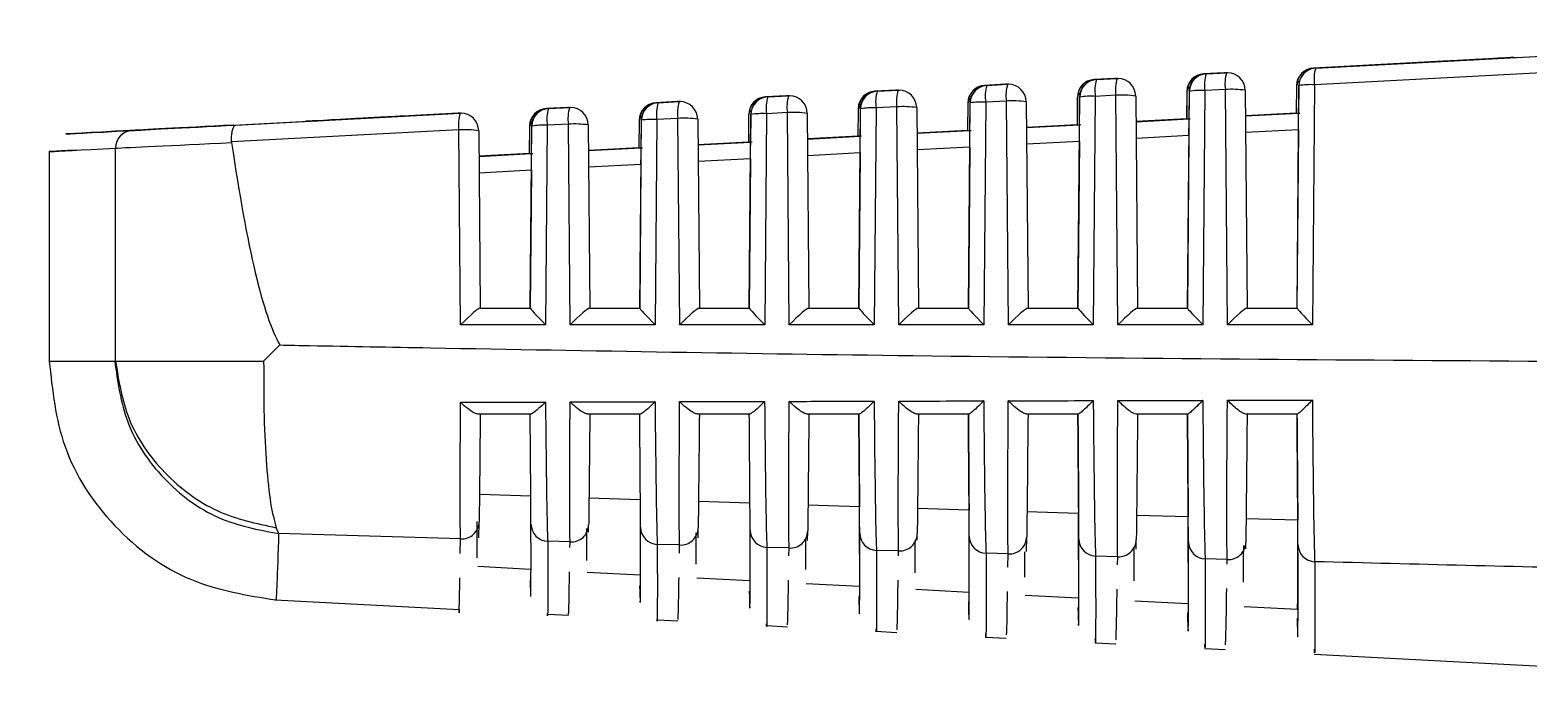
# Model space of a CAD drawing. Extents: x 6 to 134, y 3 to 97.
# Drawn here: x 52.114 to 52.962, y 12.797 to 13.165 of the extents above; entities that cross this region are included whole.
import ezdxf

# ---------------------------------------------------------------- set-up
doc = ezdxf.new("R2010")
doc.units = 0
doc.header["$MEASUREMENT"] = 0
doc.layers.add('OBJECT', color=7, linetype='CONTINUOUS')

msp = doc.modelspace()

# ---------------------------------------------------------------- linework, layer by layer
at = {"layer": 'OBJECT'}
for p, q in [((52.84005, 13.14325), (53.24879, 13.16483)), ((52.84145, 13.14325), (53.25031, 13.16483)), ((53.24937, 13.15536), (52.84077, 13.13378)), ((52.9134, 13.14711), (52.84019, 13.14325)), ((52.91453, 13.14711), (52.8413, 13.14325)), ((52.91357, 13.14706), (52.9134, 13.14711)), ((52.95352, 13.14923), (52.95458, 13.14923)), ((52.72767, 13.13731), (52.71601, 13.1367)), ((52.71601, 13.1367), (52.71616, 13.1367)), ((52.71616, 13.1367), (52.72782, 13.13731)), ((52.72888, 13.13731), (52.71722, 13.1367)), ((52.71722, 13.1367), (52.71737, 13.1367)), ((52.71737, 13.1367), (52.72903, 13.13731)), ((52.7282, 13.13733), (52.72767, 13.13731)), ((52.72782, 13.13731), (52.72767, 13.13731)), ((52.72782, 13.13731), (52.72834, 13.13733)), ((52.72798, 13.13727), (52.72782, 13.13731)), ((52.72834, 13.13733), (52.7282, 13.13733)), ((52.72834, 13.13733), (52.72888, 13.13731)), ((52.72941, 13.13733), (52.72888, 13.13731)), ((52.72903, 13.13731), (52.72888, 13.13731)), ((52.72903, 13.13731), (52.72956, 13.13733)), ((52.72956, 13.13733), (52.72941, 13.13733)), ((52.78963, 13.14058), (52.77803, 13.13997)), ((52.77803, 13.13997), (52.77818, 13.13997)), ((52.77818, 13.13997), (52.78978, 13.14058)), ((52.79087, 13.14058), (52.77926, 13.13997)), ((52.77926, 13.13997), (52.77941, 13.13997)), ((52.77941, 13.13997), (52.79101, 13.14058)), ((52.79016, 13.1406), (52.78963, 13.14058)), ((52.78978, 13.14058), (52.78963, 13.14058)), ((52.78978, 13.14058), (52.7903, 13.1406)), ((52.78994, 13.14054), (52.78978, 13.14058)), ((52.7903, 13.1406), (52.79016, 13.1406)), ((52.7903, 13.1406), (52.79085, 13.14058)), ((52.79139, 13.1406), (52.79087, 13.14058)), ((52.79101, 13.14058), (52.79087, 13.14058)), ((52.79101, 13.14058), (52.79154, 13.1406)), ((52.79154, 13.1406), (52.79139, 13.1406)), ((52.84005, 13.14325), (52.84019, 13.14325)), ((52.8413, 13.14325), (52.84145, 13.14325)), ((52.54178, 13.1275), (52.52995, 13.12687)), ((52.53011, 13.12687), (52.54194, 13.1275)), ((52.54293, 13.1275), (52.5311, 13.12687)), ((52.53126, 13.12687), (52.54309, 13.1275)), ((52.54231, 13.12751), (52.54178, 13.1275)), ((52.54194, 13.1275), (52.54178, 13.1275)), ((52.54194, 13.1275), (52.54247, 13.12751)), ((52.5421, 13.12745), (52.54194, 13.1275)), ((52.54247, 13.12751), (52.54231, 13.12751)), ((52.54247, 13.12751), (52.54296, 13.1275)), ((52.54346, 13.12751), (52.54293, 13.1275)), ((52.54309, 13.1275), (52.54293, 13.1275)), ((52.54309, 13.1275), (52.54362, 13.12751)), ((52.54362, 13.12751), (52.54346, 13.12751)), ((52.60375, 13.13077), (52.59197, 13.13015)), ((52.59197, 13.13015), (52.59213, 13.13015)), ((52.59213, 13.13015), (52.6039, 13.13077)), ((52.59233, 13.13007), (52.59213, 13.13015)), ((52.60492, 13.13077), (52.59314, 13.13015)), ((52.59314, 13.13015), (52.59329, 13.13015)), ((52.59329, 13.13015), (52.60507, 13.13077)), ((52.60427, 13.13078), (52.60375, 13.13077)), ((52.6039, 13.13077), (52.60375, 13.13077)), ((52.6039, 13.13077), (52.60443, 13.13078)), ((52.60406, 13.13072), (52.6039, 13.13077)), ((52.60443, 13.13078), (52.60427, 13.13078)), ((52.60443, 13.13078), (52.60493, 13.13077)), ((52.60544, 13.13078), (52.60492, 13.13077)), ((52.60507, 13.13077), (52.60492, 13.13077)), ((52.60507, 13.13077), (52.6056, 13.13078)), ((52.6056, 13.13078), (52.60544, 13.13078)), ((52.66571, 13.13404), (52.65399, 13.13342)), ((52.65399, 13.13342), (52.65414, 13.13342)), ((52.65414, 13.13342), (52.66586, 13.13404)), ((52.6669, 13.13404), (52.65518, 13.13342)), ((52.65518, 13.13342), (52.65533, 13.13342)), ((52.65533, 13.13342), (52.66705, 13.13404)), ((52.66623, 13.13405), (52.66571, 13.13404)), ((52.66586, 13.13404), (52.66571, 13.13404)), ((52.66586, 13.13404), (52.66638, 13.13405)), ((52.66602, 13.13399), (52.66586, 13.13404)), ((52.66638, 13.13405), (52.66623, 13.13405)), ((52.66638, 13.13405), (52.66691, 13.13404)), ((52.66743, 13.13405), (52.6669, 13.13404)), ((52.66705, 13.13404), (52.6669, 13.13404)), ((52.66705, 13.13404), (52.66758, 13.13405)), ((52.66758, 13.13405), (52.66743, 13.13405)), ((52.71669, 13.12723), (52.71557, 12.99786)), ((52.72835, 13.12785), (52.71669, 13.12723)), ((52.7295, 12.99786), (52.72835, 13.12785)), ((52.73956, 13.12741), (52.74061, 13.00733)), ((52.76856, 13.13007), (52.76842, 13.11443)), ((52.7687, 13.13007), (52.76856, 13.13007)), ((52.76858, 13.11443), (52.7687, 13.13007)), ((52.76887, 13.00731), (52.76994, 13.13007)), ((52.76979, 13.13007), (52.76964, 13.11443)), ((52.76994, 13.13007), (52.76979, 13.13007)), ((52.77873, 13.13051), (52.77758, 12.99786)), ((52.79033, 13.13112), (52.77873, 13.13051)), ((52.79151, 12.99786), (52.79033, 13.13112)), ((52.80154, 13.13069), (52.80262, 13.00733)), ((52.83058, 13.13335), (52.83044, 13.1177)), ((52.83072, 13.13335), (52.83058, 13.13335)), ((52.8306, 13.11771), (52.83072, 13.13335)), ((52.83088, 13.00731), (52.83197, 13.13335)), ((52.83183, 13.13335), (52.83168, 13.11771)), ((52.83197, 13.13335), (52.83183, 13.13335)), ((52.84077, 13.13378), (52.83959, 12.99786)), ((52.41786, 13.12095), (52.40592, 13.12032)), ((52.40592, 13.12032), (52.40608, 13.12032)), ((52.40608, 13.12032), (52.41802, 13.12095)), ((52.40627, 13.12025), (52.40608, 13.12032)), ((52.41897, 13.12095), (52.40702, 13.12032)), ((52.40702, 13.12032), (52.40718, 13.12032)), ((52.40718, 13.12032), (52.41913, 13.12095)), ((52.41839, 13.12097), (52.41786, 13.12095)), ((52.41802, 13.12095), (52.41786, 13.12095)), ((52.41802, 13.12095), (52.41855, 13.12097)), ((52.41817, 13.12091), (52.41802, 13.12095)), ((52.41855, 13.12097), (52.41839, 13.12097)), ((52.41855, 13.12097), (52.41902, 13.12095)), ((52.41949, 13.12097), (52.41897, 13.12095)), ((52.41913, 13.12095), (52.41897, 13.12095)), ((52.41913, 13.12095), (52.41965, 13.12097)), ((52.41965, 13.12097), (52.41949, 13.12097)), ((52.47982, 13.12422), (52.46794, 13.1236)), ((52.46794, 13.1236), (52.46809, 13.1236)), ((52.46809, 13.1236), (52.47998, 13.12422)), ((52.46829, 13.12353), (52.46809, 13.1236)), ((52.48095, 13.12422), (52.46906, 13.1236)), ((52.46906, 13.1236), (52.46922, 13.1236)), ((52.46922, 13.1236), (52.48111, 13.12422)), ((52.48035, 13.12424), (52.47982, 13.12422)), ((52.47998, 13.12422), (52.47982, 13.12422)), ((52.47998, 13.12422), (52.48051, 13.12424)), ((52.48014, 13.12418), (52.47998, 13.12422)), ((52.48051, 13.12424), (52.48035, 13.12424)), ((52.48051, 13.12424), (52.48099, 13.12423)), ((52.48148, 13.12424), (52.48095, 13.12422)), ((52.48111, 13.12422), (52.48095, 13.12422)), ((52.48111, 13.12422), (52.48164, 13.12424)), ((52.48164, 13.12424), (52.48148, 13.12424)), ((52.52995, 13.12687), (52.53011, 13.12687)), ((52.53031, 13.1268), (52.53011, 13.12687)), ((52.5311, 13.12687), (52.53126, 13.12687)), ((52.5825, 13.12025), (52.58236, 13.1046)), ((52.58265, 13.12025), (52.5825, 13.12025)), ((52.58253, 13.1046), (52.58265, 13.12025)), ((52.58284, 13.00731), (52.58382, 13.12025)), ((52.58367, 13.12025), (52.58352, 13.1046)), ((52.58382, 13.12025), (52.58367, 13.12025)), ((52.59262, 13.12068), (52.59155, 12.99786)), ((52.60439, 13.12131), (52.59262, 13.12068)), ((52.60548, 12.99786), (52.60439, 13.12131)), ((52.6156, 13.12087), (52.6166, 13.00733)), ((52.64452, 13.12352), (52.64438, 13.10788)), ((52.64467, 13.12352), (52.64452, 13.12352)), ((52.64455, 13.10788), (52.64467, 13.12352)), ((52.64485, 13.00731), (52.64586, 13.12352)), ((52.64571, 13.12352), (52.64556, 13.10788)), ((52.64586, 13.12352), (52.64571, 13.12352)), ((52.65466, 13.12396), (52.65356, 12.99786)), ((52.66637, 13.12458), (52.65466, 13.12396)), ((52.66749, 12.99786), (52.66637, 13.12458)), ((52.67758, 13.12414), (52.6786, 13.00733)), ((52.70654, 13.1268), (52.7064, 13.11115)), ((52.70669, 13.1268), (52.70654, 13.1268)), ((52.70656, 13.11115), (52.70669, 13.1268)), ((52.70686, 13.00731), (52.7079, 13.1268)), ((52.70775, 13.1268), (52.7076, 13.11115)), ((52.7079, 13.1268), (52.70775, 13.1268)), ((52.22893, 13.11097), (52.3559, 13.11768)), ((52.23014, 13.11097), (52.35715, 13.11768)), ((52.35606, 13.11768), (52.32446, 13.11601)), ((52.35698, 13.11768), (52.32538, 13.11601)), ((52.35642, 13.11769), (52.3559, 13.11768)), ((52.35606, 13.11768), (52.3559, 13.11768)), ((52.35659, 13.11769), (52.35606, 13.11768)), ((52.35621, 13.11764), (52.35606, 13.11768)), ((52.35659, 13.11769), (52.35642, 13.11769)), ((52.35705, 13.11768), (52.35659, 13.11769)), ((52.35698, 13.11768), (52.35751, 13.11769)), ((52.35715, 13.11768), (52.35698, 13.11768)), ((52.35715, 13.11768), (52.35767, 13.11769)), ((52.35767, 13.11769), (52.35751, 13.11769)), ((52.39644, 13.11042), (52.39631, 13.09478)), ((52.3966, 13.11042), (52.39644, 13.11042)), ((52.39648, 13.09478), (52.3966, 13.11042)), ((52.39682, 13.00731), (52.39771, 13.11042)), ((52.39755, 13.11042), (52.3974, 13.09478)), ((52.39771, 13.11042), (52.39755, 13.11042)), ((52.4065, 13.11086), (52.40552, 12.99786)), ((52.41845, 13.11149), (52.4065, 13.11086)), ((52.41945, 12.99786), (52.41845, 13.11149)), ((52.42965, 13.11105), (52.43057, 13.00733)), ((52.45846, 13.1137), (52.45833, 13.09805)), ((52.45862, 13.1137), (52.45846, 13.1137)), ((52.4585, 13.09805), (52.45862, 13.1137)), ((52.45882, 13.00731), (52.45975, 13.1137)), ((52.45959, 13.1137), (52.45944, 13.09805)), ((52.45975, 13.1137), (52.45959, 13.1137)), ((52.46854, 13.11413), (52.46753, 12.99786)), ((52.48043, 13.11476), (52.46854, 13.11413)), ((52.48146, 12.99786), (52.48043, 13.11476)), ((52.49164, 13.11432), (52.49258, 13.00733)), ((52.52048, 13.11697), (52.52034, 13.10133)), ((52.52064, 13.11697), (52.52048, 13.11697)), ((52.52051, 13.10133), (52.52064, 13.11697)), ((52.52083, 13.00731), (52.52178, 13.11697)), ((52.52163, 13.11697), (52.52148, 13.10133)), ((52.52178, 13.11697), (52.52163, 13.11697)), ((52.53058, 13.11741), (52.52954, 12.99786)), ((52.54241, 13.11803), (52.53058, 13.11741)), ((52.54347, 12.99786), (52.54241, 13.11803)), ((52.55362, 13.1176), (52.55459, 13.00733)), ((52.6777, 13.10963), (52.7076, 13.11121)), ((52.70643, 13.11115), (52.6777, 13.10964)), ((52.7076, 13.11116), (52.67771, 13.10958)), ((52.67771, 13.10957), (52.70773, 13.11115)), ((52.70656, 13.11115), (52.70643, 13.11115)), ((52.7076, 13.11115), (52.70773, 13.11115)), ((52.73969, 13.1129), (52.76964, 13.11449)), ((52.73969, 13.11284), (52.76977, 13.11443)), ((52.76964, 13.11443), (52.73969, 13.11285)), ((52.76845, 13.11443), (52.73969, 13.11291)), ((52.76858, 13.11443), (52.76845, 13.11443)), ((52.76964, 13.11443), (52.76977, 13.11443)), ((52.80167, 13.11618), (52.83168, 13.11776)), ((52.80167, 13.11611), (52.83181, 13.11771)), ((52.83168, 13.11771), (52.80167, 13.11612)), ((52.83047, 13.11771), (52.80167, 13.11618)), ((52.8306, 13.11771), (52.83047, 13.11771)), ((52.83168, 13.11771), (52.83181, 13.11771)), ((52.35647, 13.10822), (52.22776, 13.10142)), ((52.35744, 12.99786), (52.35647, 13.10822)), ((52.36767, 13.10778), (52.36856, 13.00733)), ((52.55374, 13.10308), (52.58352, 13.10466)), ((52.55374, 13.10303), (52.58365, 13.1046)), ((52.58352, 13.1046), (52.55374, 13.10303)), ((52.5824, 13.1046), (52.55374, 13.10309)), ((52.58253, 13.1046), (52.5824, 13.1046)), ((52.58352, 13.1046), (52.58365, 13.1046)), ((52.61572, 13.10636), (52.64556, 13.10793)), ((52.61572, 13.1063), (52.64569, 13.10788)), ((52.64556, 13.10788), (52.61572, 13.1063)), ((52.64442, 13.10788), (52.61572, 13.10636)), ((52.64455, 13.10788), (52.64442, 13.10788)), ((52.64556, 13.10788), (52.64569, 13.10788)), ((52.70766, 13.10172), (52.67779, 13.10015)), ((52.70766, 13.10172), (52.70684, 13.00733)), ((52.7697, 13.105), (52.73977, 13.10342)), ((52.7697, 13.105), (52.76885, 13.00733)), ((52.83174, 13.10827), (52.80175, 13.10669)), ((52.83174, 13.10827), (52.83086, 13.00733)), ((52.12455, 13.09594), (52.12455, 12.97694)), ((52.16212, 12.97733), (52.16212, 13.09789)), ((52.22776, 13.10142), (52.2278, 13.10107)), ((52.3678, 13.09326), (52.3974, 13.09483)), ((52.3678, 13.09321), (52.39754, 13.09478)), ((52.3974, 13.09478), (52.3678, 13.09322)), ((52.39634, 13.09478), (52.3678, 13.09327)), ((52.39648, 13.09478), (52.39634, 13.09478)), ((52.3974, 13.09478), (52.39754, 13.09478)), ((52.42978, 13.09654), (52.45944, 13.0981)), ((52.42978, 13.09648), (52.45958, 13.09805)), ((52.45944, 13.09805), (52.42978, 13.09649)), ((52.45836, 13.09805), (52.42978, 13.09654)), ((52.4585, 13.09805), (52.45836, 13.09805)), ((52.45944, 13.09805), (52.45958, 13.09805)), ((52.49176, 13.09981), (52.52148, 13.10138)), ((52.49176, 13.09975), (52.52162, 13.10133)), ((52.52148, 13.10133), (52.49176, 13.09976)), ((52.52038, 13.10133), (52.49176, 13.09982)), ((52.52051, 13.10133), (52.52038, 13.10133)), ((52.52148, 13.10133), (52.52162, 13.10133)), ((52.58358, 13.09517), (52.55383, 13.0936)), ((52.58358, 13.09517), (52.58282, 13.00733)), ((52.64562, 13.09845), (52.61581, 13.09687)), ((52.64562, 13.09845), (52.64483, 13.00733)), ((52.39747, 13.08535), (52.36788, 13.08379)), ((52.39747, 13.08535), (52.3968, 13.00733)), ((52.45951, 13.08862), (52.42987, 13.08706)), ((52.45951, 13.08862), (52.4588, 13.00733)), ((52.52155, 13.0919), (52.49185, 13.09033)), ((52.52155, 13.0919), (52.52081, 13.00733)), ((52.36841, 13.00733), (52.39681, 13.00733)), ((52.43042, 13.00733), (52.45882, 13.00733)), ((52.49243, 13.00733), (52.52083, 13.00733)), ((52.55444, 13.00733), (52.58284, 13.00733)), ((52.61645, 13.00733), (52.64485, 13.00733)), ((52.67846, 13.00733), (52.70686, 13.00733)), ((52.74047, 13.00733), (52.76887, 13.00733)), ((52.80247, 13.00733), (52.83088, 13.00733)), ((52.40552, 12.99786), (52.35744, 12.99786)), ((52.46753, 12.99786), (52.41945, 12.99786)), ((52.52954, 12.99786), (52.48146, 12.99786)), ((52.59155, 12.99786), (52.54347, 12.99786)), ((52.65356, 12.99786), (52.60548, 12.99786)), ((52.71557, 12.99786), (52.66749, 12.99786)), ((52.77758, 12.99786), (52.7295, 12.99786)), ((52.83959, 12.99786), (52.79151, 12.99786)), ((52.24594, 12.97733), (52.2551, 12.98642)), ((52.16167, 12.97733), (52.16212, 12.97733)), ((52.96165, 12.97733), (53.25025, 12.97733)), ((52.39711, 12.94733), (52.36733, 12.94733)), ((52.45908, 12.94733), (52.42942, 12.94733)), ((52.52105, 12.94733), (52.49151, 12.94733)), ((52.58303, 12.94733), (52.55359, 12.94733)), ((52.64501, 12.94733), (52.61567, 12.94733)), ((52.70699, 12.94733), (52.67774, 12.94733)), ((52.76898, 12.94733), (52.73981, 12.94733)), ((52.83097, 12.94733), (52.80188, 12.94733)), ((52.39711, 12.90075), (52.36805, 12.90168)), ((52.45914, 12.89877), (52.43004, 12.8997)), ((52.52116, 12.8968), (52.49203, 12.89772)), ((52.58319, 12.89484), (52.55402, 12.89576)), ((52.58319, 12.86814), (52.58319, 12.89484)), ((52.64521, 12.89289), (52.61602, 12.89381)), ((52.64521, 12.86646), (52.64521, 12.89289)), ((52.70724, 12.89096), (52.67801, 12.89187)), ((52.70724, 12.8648), (52.70724, 12.89096)), ((52.76926, 12.88904), (52.74, 12.88995)), ((52.25306, 12.88293), (52.25442, 12.87959)), ((52.36776, 12.87722), (52.36791, 12.88628)), ((52.42985, 12.88047), (52.42991, 12.88453)), ((52.49182, 12.87729), (52.4919, 12.88281)), ((52.55382, 12.87577), (52.5539, 12.8811)), ((52.76927, 12.86317), (52.76926, 12.88904)), ((52.83129, 12.88714), (52.80199, 12.88804)), ((52.35739, 12.87663), (52.25442, 12.87959)), ((52.35725, 12.86841), (52.35739, 12.87663)), ((52.41939, 12.87488), (52.40673, 12.87524)), ((52.41933, 12.87166), (52.41939, 12.87488)), ((52.48138, 12.87316), (52.46875, 12.87351)), ((52.4813, 12.86848), (52.48138, 12.87316)), ((52.4908, 12.86222), (52.49082, 12.88006)), ((52.61584, 12.87581), (52.61589, 12.87943)), ((52.67776, 12.86945), (52.67789, 12.87778)), ((52.7398, 12.87078), (52.73989, 12.87615)), ((52.80183, 12.87106), (52.80188, 12.87456)), ((52.54338, 12.87147), (52.53078, 12.87181)), ((52.5433, 12.86697), (52.54338, 12.87147)), ((52.60537, 12.8698), (52.5928, 12.87013)), ((52.60533, 12.867), (52.60537, 12.8698)), ((52.66737, 12.86815), (52.65483, 12.86848)), ((52.66724, 12.86065), (52.66737, 12.86815)), ((52.67672, 12.85496), (52.67673, 12.86935)), ((52.72937, 12.86654), (52.71685, 12.86686)), ((52.72929, 12.86198), (52.72937, 12.86654)), ((52.79136, 12.86494), (52.77888, 12.86526)), ((52.79132, 12.86226), (52.79136, 12.86494)), ((52.36717, 12.86109), (52.39694, 12.85953)), ((52.42914, 12.85784), (52.45897, 12.85627)), ((52.49112, 12.85459), (52.521, 12.85302)), ((52.55309, 12.85134), (52.58303, 12.84976)), ((52.61506, 12.84808), (52.64506, 12.84651)), ((52.25252, 12.84209), (52.35652, 12.83664)), ((52.67703, 12.84483), (52.70708, 12.84326)), ((52.739, 12.84158), (52.76911, 12.84)), ((52.40654, 12.83401), (52.41848, 12.83339)), ((52.46854, 12.83076), (52.48043, 12.83014)), ((52.80097, 12.83833), (52.83114, 12.83675)), ((52.53055, 12.82751), (52.54239, 12.82689)), ((52.59255, 12.82427), (52.60434, 12.82365)), ((52.65456, 12.82102), (52.6663, 12.8204)), ((52.71656, 12.81777), (52.72825, 12.81715)), ((52.77857, 12.81452), (52.79021, 12.81391)), ((52.84057, 12.81127), (53.10811, 12.79725))]:
    msp.add_line(p, q, dxfattribs=at)
at = {"layer": 'OBJECT', "flags": 128}
for points in [[(52.71637, 13.13662), (52.71636, 13.13662), (52.71616, 13.1367)], [(52.77839, 13.13989), (52.77838, 13.1399), (52.77818, 13.13997)], [(52.84019, 13.14325), (52.8404, 13.14317), (52.84041, 13.14316)], [(52.65435, 13.13334), (52.65435, 13.13335), (52.65414, 13.13342)], [(52.58439, 13.1047), (52.58337, 13.10465), (52.58274, 13.10462), (52.58253, 13.1046)]]:
    msp.add_lwpolyline(points, dxfattribs=at)
at = {"layer": 'OBJECT'}
for centre, radius, start, end in [((52.71654, 13.12671), 0.01, 93.02257, 179.50002), ((52.71669, 13.12671), 0.01, 93.02257, 179.50002), ((52.71775, 13.12671), 0.01, 93.02257, 179.50002), ((52.7179, 13.12671), 0.01, 93.02257, 179.50002), ((52.73702, 13.13053), 0.0206, 162.59182, 189.22012), ((52.74869, 13.13115), 0.0206, 162.59182, 189.22012), ((52.72956, 13.12733), 0.01, 0.49998, 89.99998), ((52.77856, 13.12999), 0.01, 93.02257, 179.50002), ((52.7787, 13.12999), 0.01, 93.02257, 179.50002), ((52.77979, 13.12999), 0.01, 93.02257, 179.50002), ((52.77994, 13.12999), 0.01, 93.02257, 179.50002), ((52.79906, 13.13381), 0.0206, 162.59182, 189.22012), ((52.81067, 13.13442), 0.0206, 162.59182, 189.22012), ((52.79154, 13.1306), 0.01, 0.49998, 89.99998), ((52.84058, 13.13326), 0.01, 93.02257, 179.50002), ((52.84072, 13.13326), 0.01, 93.02257, 179.50002), ((52.83432, 13.13303), 0.00361, 124.47784, 174.915), ((52.84183, 13.13326), 0.01, 93.02257, 179.50002), ((52.84197, 13.13326), 0.01, 93.02257, 179.50002), ((52.8611, 13.13709), 0.0206, 162.59182, 189.22012), ((52.56274, 13.12133), 0.0206, 162.59182, 189.22012), ((52.54362, 13.11751), 0.01, 0.49998, 89.99998), ((52.5925, 13.12016), 0.01, 93.02257, 179.50002), ((52.59265, 13.12016), 0.01, 93.02257, 179.50002), ((52.59367, 13.12016), 0.01, 93.02257, 179.50002), ((52.59382, 13.12016), 0.01, 93.02257, 179.50002), ((52.61295, 13.12398), 0.0206, 162.59182, 189.22012), ((52.62472, 13.12461), 0.0206, 162.59182, 189.22012), ((52.6056, 13.12078), 0.01, 0.49998, 89.99998), ((52.65452, 13.12344), 0.01, 93.02257, 179.50002), ((52.65467, 13.12344), 0.01, 93.02257, 179.50002), ((52.65571, 13.12344), 0.01, 93.02257, 179.50002), ((52.65586, 13.12344), 0.01, 93.02257, 179.50002), ((52.67499, 13.12726), 0.0206, 162.59182, 189.22012), ((52.6867, 13.12788), 0.0206, 162.59182, 189.22012), ((52.66758, 13.12405), 0.01, 0.49998, 89.99998), ((52.71022, 13.1265), 0.00355, 126.71351, 175.16176), ((52.71432, 13.08611), 0.04119, 86.70287, 98.97441), ((52.73185, 13.07364), 0.05432, 81.84741, 93.69466), ((52.77226, 13.12977), 0.00356, 126.19561, 175.10485), ((52.77636, 13.08938), 0.04119, 86.70287, 98.97441), ((52.79384, 13.07691), 0.05432, 81.84741, 93.69466), ((52.8384, 13.09266), 0.04119, 86.70287, 98.97441), ((52.40644, 13.11033), 0.01, 93.02257, 179.50002), ((52.4066, 13.11033), 0.01, 93.02257, 179.50002), ((52.40755, 13.11033), 0.01, 93.02257, 179.50002), ((52.40771, 13.11033), 0.01, 93.02257, 179.50002), ((52.42684, 13.11416), 0.0206, 162.59182, 189.22012), ((52.43878, 13.11479), 0.0206, 162.59182, 189.22012), ((52.41965, 13.11097), 0.01, 0.49998, 89.99998), ((52.46846, 13.11361), 0.01, 93.02257, 179.50002), ((52.46862, 13.11361), 0.01, 93.02257, 179.50002), ((52.46959, 13.11361), 0.01, 93.02257, 179.50002), ((52.46975, 13.11361), 0.01, 93.02257, 179.50002), ((52.48887, 13.11743), 0.0206, 162.59182, 189.22012), ((52.50076, 13.11806), 0.0206, 162.59182, 189.22012), ((52.48164, 13.11424), 0.01, 0.49998, 89.99998), ((52.53048, 13.11689), 0.01, 93.02257, 179.50002), ((52.53064, 13.11689), 0.01, 93.02257, 179.50002), ((52.52413, 13.11669), 0.00351, 128.28526, 175.33344), ((52.53163, 13.11689), 0.01, 93.02257, 179.50002), ((52.53178, 13.11689), 0.01, 93.02257, 179.50002), ((52.55091, 13.12071), 0.0206, 162.59182, 189.22012), ((52.58616, 13.11996), 0.00352, 127.75531, 175.27573), ((52.59025, 13.07956), 0.04119, 86.70287, 98.97441), ((52.60789, 13.06709), 0.05432, 81.84741, 93.69466), ((52.64819, 13.12323), 0.00353, 127.24533, 175.22002), ((52.65229, 13.08283), 0.04119, 86.70287, 98.97441), ((52.66987, 13.07037), 0.05432, 81.84741, 93.69466), ((52.3768, 13.11152), 0.0206, 162.59182, 189.22012), ((52.35767, 13.10769), 0.01, 0.49998, 89.99998), ((52.40007, 13.11015), 0.00348, 129.38053, 175.45213), ((52.40413, 13.06973), 0.04119, 86.70287, 98.97441), ((52.42195, 13.05728), 0.05432, 81.84741, 93.69466), ((52.4621, 13.11342), 0.00349, 128.81687, 175.39115), ((52.46617, 13.07301), 0.04119, 86.70287, 98.97441), ((52.48393, 13.06055), 0.05432, 81.84741, 93.69466), ((52.52821, 13.07628), 0.04119, 86.70287, 98.97441), ((52.54591, 13.06382), 0.05432, 81.84741, 93.69466), ((52.17203, 13.09799), 0.00991, 93.47781, 180.56186), ((52.35997, 13.05401), 0.05432, 81.84741, 93.69466), ((52.358, 12.88653), 0.00992, 266.50021, 358.95584), ((52.40715, 12.88513), 0.0099, 181.01857, 267.5854), ((52.42, 12.88478), 0.00991, 266.4823, 358.9356), ((52.46917, 12.8834), 0.00989, 181.03703, 267.60618), ((52.482, 12.88306), 0.00991, 266.46412, 358.91503), ((52.53119, 12.88169), 0.00989, 181.05578, 267.62728), ((52.54399, 12.88136), 0.00991, 266.44568, 358.89413), ((52.59321, 12.88001), 0.00989, 181.07483, 267.64867), ((52.60599, 12.87968), 0.00991, 266.42697, 358.87289), ((52.65523, 12.87836), 0.00988, 181.09416, 267.67038), ((52.66799, 12.87804), 0.0099, 266.40801, 358.85132), ((52.71725, 12.87673), 0.00988, 181.11379, 267.69238), ((52.72999, 12.87642), 0.0099, 266.38879, 358.82942), ((52.77927, 12.87513), 0.00987, 181.13371, 267.71468), ((52.79199, 12.87482), 0.0099, 266.36931, 358.80719), ((52.84129, 12.87355), 0.00987, 181.15391, 267.73728)]:
    msp.add_arc(centre, radius, start, end, dxfattribs=at)
for centre, major_axis, ratio, start_param, end_param in [((52.9059, 13.14671), (0.04762, 0.00252), 0.000064, 0.001206, 1.412732), ((52.90692, 13.14671), (0.04766, 0.00252), 0.000064, 4.872865, 6.284391), ((52.27863, 13.11359), (0.11, 0.00581), 0.000066, 2.039555, 2.961089), ((52.27959, 13.11359), (0.11, 0.00581), 0.000066, 3.324597, 4.246131), ((54.44019, 13.2277), (2.17033, 0.1146), 0.000066, 2.988328, 3.142509), ((54.44019, 13.2277), (2.17033, 0.1146), 0.000066, 3.142509, 3.297357), ((52.71657, 13.11168), (0.01, 0.00053), 0.000076, 3.143039, 3.760772), ((52.70764, 13.10114), (0.00009, 0.01002), 0.00126, 4.771114, 6.283196), ((52.77858, 13.11496), (0.01, 0.00053), 0.000076, 3.143039, 3.760772), ((52.76968, 13.10441), (0.00009, 0.01002), 0.00126, 4.771114, 6.283196), ((52.8406, 13.11823), (0.01, 0.00053), 0.000076, 3.143039, 3.760772), ((52.83172, 13.10769), (0.00009, 0.01002), 0.00126, 4.771114, 6.283196), ((54.37402, 13.22421), (2.24, 0.11828), 0.000066, 2.961089, 3.324597), ((52.58357, 13.09459), (0.00009, 0.01002), 0.00126, 4.771114, 6.283196), ((52.65455, 13.10841), (0.01, 0.00053), 0.000076, 3.143039, 3.760772), ((52.6456, 13.09786), (0.00009, 0.01002), 0.00126, 4.771114, 6.283196), ((54.37455, 13.21422), (2.25, 0.11828), 0.000066, 3.025343, 3.324597), ((52.28012, 13.10361), (0.12, 0.00581), 0.000061, 3.324598, 4.261218), ((52.28012, 15.26707), (0.01451, 2.28974), 0.052023, 2.811674, 3.052787), ((52.40648, 13.09531), (0.01, 0.00053), 0.000076, 3.143039, 3.760772), ((52.39745, 13.08476), (0.00009, 0.01002), 0.00126, 4.771114, 6.283196), ((52.4685, 13.09858), (0.01, 0.00053), 0.000076, 3.143039, 3.760772), ((52.45949, 13.08804), (0.00009, 0.01002), 0.00126, 4.771114, 6.283196), ((52.53052, 13.10186), (0.01, 0.00053), 0.000076, 3.143039, 3.760772), ((52.52153, 13.09131), (0.00009, 0.01002), 0.00126, 4.771114, 6.283196), ((52.35864, 12.99733), (0.00988, 0.00996), 0.087302, 0.086322, 1.604759), ((52.39673, 12.99733), (0.00009, 0.01), 0.001263, 6.213096, 6.283196), ((52.40673, 12.99733), (-0.00991, 0.00999), 0.034736, 0.035678, 1.484014), ((52.42065, 12.99733), (0.00988, 0.00996), 0.087302, 0.086322, 1.604759), ((52.45874, 12.99733), (0.00009, 0.01), 0.001263, 6.213096, 6.283196), ((52.46874, 12.99733), (-0.00991, 0.00999), 0.034736, 0.035678, 1.484014), ((52.48266, 12.99733), (0.00988, 0.00996), 0.087302, 0.086322, 1.604759), ((52.52075, 12.99733), (0.00009, 0.01), 0.001263, 6.213096, 6.283196), ((52.53075, 12.99733), (-0.00991, 0.00999), 0.034736, 0.035678, 1.484014), ((52.54467, 12.99733), (0.00988, 0.00996), 0.087302, 0.086322, 1.604759), ((52.58276, 12.99733), (0.00009, 0.01), 0.001263, 6.213096, 6.283196), ((52.59276, 12.99733), (-0.00991, 0.00999), 0.034736, 0.035678, 1.484014), ((52.60668, 12.99733), (0.00988, 0.00996), 0.087302, 0.086322, 1.604759), ((52.64477, 12.99733), (0.00009, 0.01), 0.001263, 6.213096, 6.283196), ((52.65477, 12.99733), (-0.00991, 0.00999), 0.034736, 0.035678, 1.484014), ((52.66869, 12.99733), (0.00988, 0.00996), 0.087302, 0.086322, 1.604759), ((52.70677, 12.99733), (0.00009, 0.01), 0.001263, 6.213096, 6.283196), ((52.71678, 12.99733), (-0.00991, 0.00999), 0.034736, 0.035678, 1.484014), ((52.7307, 12.99733), (0.00988, 0.00996), 0.087302, 0.086322, 1.604759), ((52.76878, 12.99733), (0.00009, 0.01), 0.001263, 6.213096, 6.283196), ((52.77879, 12.99733), (-0.00991, 0.00999), 0.034736, 0.035678, 1.484014), ((52.79271, 12.99733), (0.00988, 0.00996), 0.087302, 0.086322, 1.604759), ((52.83079, 12.99733), (0.00009, 0.01), 0.001263, 6.213096, 6.283196), ((52.8408, 12.99733), (-0.00991, 0.00999), 0.034736, 0.035678, 1.484014), ((52.37793, 15.03874), (-0.01915, 2.19483), 0.001254, 3.049406, 3.335267), ((52.43992, 15.03874), (-0.01918, 2.19808), 0.001254, 3.048757, 3.338679), ((52.50192, 15.03874), (-0.01921, 2.20133), 0.001254, 3.048048, 3.342082), ((52.56392, 15.03874), (-0.01924, 2.20458), 0.001254, 3.047285, 3.345477), ((52.62592, 15.03874), (-0.01927, 2.20783), 0.001254, 3.046472, 3.348864), ((52.68792, 15.03873), (-0.0193, 2.21108), 0.001254, 3.045615, 3.352243), ((52.74992, 15.03873), (-0.01932, 2.21433), 0.001254, 3.044717, 3.355614), ((52.81192, 15.03873), (-0.01935, 2.21758), 0.001254, 3.043782, 3.358977)]:
    msp.add_ellipse(centre, major_axis=major_axis, ratio=ratio, start_param=start_param, end_param=end_param, dxfattribs=at)
for points, knots in [([(52.95064, 13.14902), (52.95017, 13.149), (52.94856, 13.14891), (52.94176, 13.14855), (52.93124, 13.148), (52.92156, 13.14748), (52.91593, 13.14719), (52.91453, 13.14711)], [0, 0, 0, 0, 0.100086, 0.344112, 0.606072, 0.902336, 1, 1, 1, 1]), ([(52.22776, 13.10142), (52.22776, 13.10253), (52.22774, 13.10474), (52.22812, 13.10763), (52.22876, 13.10979), (52.22947, 13.11076), (52.22995, 13.11096), (52.23012, 13.11097), (52.23014, 13.11097)], [0, 0, 0, 0, 0.219281, 0.438507, 0.659241, 0.882986, 0.98583, 1, 1, 1, 1]), ([(52.32446, 13.11601), (52.32066, 13.11581), (52.31303, 13.11541), (52.30378, 13.11492), (52.29761, 13.11459), (52.29604, 13.11451), (52.29529, 13.11447)], [0, 0, 0, 0, 0.261879, 0.524407, 0.77642, 1, 1, 1, 1]), ([(52.32538, 13.11601), (52.32157, 13.11581), (52.31394, 13.11541), (52.30467, 13.11492), (52.29848, 13.11459), (52.29688, 13.11451), (52.29613, 13.11447)], [0, 0, 0, 0, 0.261879, 0.524407, 0.77642, 1, 1, 1, 1]), ([(52.2551, 12.98642), (52.26078, 12.98632), (52.28922, 12.98577), (52.40863, 12.98358), (52.63844, 12.97958), (52.84555, 12.97814), (52.96165, 12.97733)], [0, 0, 0, 0, 0.024148, 0.120739, 0.507103, 1, 1, 1, 1]), ([(52.12455, 12.97733), (52.12632, 12.96082), (52.12998, 12.92653), (52.15943, 12.88189), (52.20246, 12.85015), (52.23652, 12.84469), (52.25292, 12.84206)], [0, 0, 0, 0, 0.240773, 0.5, 0.759227, 1, 1, 1, 1]), ([(52.16167, 12.97733), (52.16327, 12.96561), (52.16658, 12.9413), (52.18801, 12.90947), (52.21868, 12.8864), (52.24279, 12.88181), (52.25442, 12.87959)], [0, 0, 0, 0, 0.24117, 0.5, 0.75883, 1, 1, 1, 1]), ([(52.16212, 12.97733), (52.16388, 12.9662), (52.16752, 12.94316), (52.18857, 12.91282), (52.21834, 12.8904), (52.24175, 12.88536), (52.25306, 12.88293)], [0, 0, 0, 0, 0.241561, 0.5, 0.758439, 1, 1, 1, 1]), ([(52.35739, 12.87663), (52.35735, 12.87823), (52.35723, 12.88307), (52.35715, 12.90072), (52.35723, 12.92572), (52.35734, 12.94461), (52.35739, 12.95177), (52.3574, 12.954)], [0, 0, 0, 0, 0.161729, 0.488573, 0.814943, 0.942319, 1, 1, 1, 1]), ([(52.3574, 12.954), (52.36401, 12.95401), (52.38004, 12.95406), (52.39607, 12.9541), (52.40549, 12.95413)], [0, 0, 0, 0, 0.412316, 1, 1, 1, 1]), ([(52.36733, 12.94733), (52.36672, 12.94745), (52.36535, 12.9477), (52.3622, 12.94969), (52.35947, 12.95199), (52.35779, 12.95361), (52.35743, 12.95397), (52.3574, 12.954)], [0, 0, 0, 0, 0.236919, 0.528787, 0.900003, 0.991341, 1, 1, 1, 1]), ([(52.40549, 12.95413), (52.40546, 12.9541), (52.40513, 12.95376), (52.40345, 12.9521), (52.40091, 12.94974), (52.39831, 12.94771), (52.39747, 12.94745), (52.39711, 12.94733)], [0, 0, 0, 0, 0.008287, 0.094553, 0.478398, 0.770552, 1, 1, 1, 1]), ([(52.40549, 12.95413), (52.40551, 12.95185), (52.40558, 12.94328), (52.40579, 12.92321), (52.40613, 12.89778), (52.40648, 12.88121), (52.40667, 12.87664), (52.40673, 12.87524)], [0, 0, 0, 0, 0.057873, 0.218011, 0.538018, 0.858388, 1, 1, 1, 1]), ([(52.41939, 12.87488), (52.41935, 12.87651), (52.41923, 12.88141), (52.41915, 12.89917), (52.41922, 12.92463), (52.41934, 12.94414), (52.4194, 12.95188), (52.41941, 12.95416)], [0, 0, 0, 0, 0.159551, 0.48199, 0.803962, 0.942061, 1, 1, 1, 1]), ([(52.41941, 12.95416), (52.42602, 12.95418), (52.44205, 12.95422), (52.45808, 12.95426), (52.4675, 12.95429)], [0, 0, 0, 0, 0.412356, 1, 1, 1, 1]), ([(52.42942, 12.94733), (52.42884, 12.94744), (52.42754, 12.94768), (52.4245, 12.94959), (52.4217, 12.95194), (52.41992, 12.95366), (52.41944, 12.95413), (52.41941, 12.95416)], [0, 0, 0, 0, 0.225635, 0.506976, 0.868217, 0.991454, 1, 1, 1, 1]), ([(52.4675, 12.95429), (52.46747, 12.95426), (52.46704, 12.95383), (52.4653, 12.95209), (52.46273, 12.94969), (52.46021, 12.9477), (52.45942, 12.94745), (52.45908, 12.94733)], [0, 0, 0, 0, 0.008198, 0.119701, 0.493719, 0.776727, 1, 1, 1, 1]), ([(52.4675, 12.95429), (52.46752, 12.95196), (52.46759, 12.9433), (52.4678, 12.92302), (52.46814, 12.89723), (52.46849, 12.87991), (52.46869, 12.87508), (52.46875, 12.87351)], [0, 0, 0, 0, 0.058136, 0.216179, 0.531949, 0.848067, 1, 1, 1, 1]), ([(52.48138, 12.87316), (52.48134, 12.87481), (52.48122, 12.87978), (52.48115, 12.89764), (52.48122, 12.92357), (52.48134, 12.94368), (52.48141, 12.95198), (52.48142, 12.95433)], [0, 0, 0, 0, 0.157481, 0.475733, 0.793524, 0.941799, 1, 1, 1, 1]), ([(52.48142, 12.95433), (52.48803, 12.95434), (52.50406, 12.95439), (52.52009, 12.95443), (52.52951, 12.95445)], [0, 0, 0, 0, 0.412394, 1, 1, 1, 1]), ([(52.49151, 12.94733), (52.49095, 12.94744), (52.48969, 12.94768), (52.48671, 12.94956), (52.48385, 12.95195), (52.482, 12.95374), (52.48145, 12.9543), (52.48142, 12.95433)], [0, 0, 0, 0, 0.220758, 0.494543, 0.847827, 0.99156, 1, 1, 1, 1]), ([(52.52951, 12.95445), (52.52948, 12.95442), (52.52896, 12.95389), (52.52715, 12.95207), (52.52455, 12.94964), (52.52211, 12.94769), (52.52137, 12.94744), (52.52105, 12.94733)], [0, 0, 0, 0, 0.008114, 0.14385, 0.508241, 0.782554, 1, 1, 1, 1]), ([(52.52951, 12.95445), (52.52953, 12.95207), (52.5296, 12.94332), (52.52981, 12.92284), (52.53015, 12.89672), (52.53051, 12.87864), (52.53071, 12.87355), (52.53078, 12.87181)], [0, 0, 0, 0, 0.058402, 0.2144518, 0.5261928, 0.8382684, 1, 1, 1, 1]), ([(52.54338, 12.87147), (52.54334, 12.87314), (52.54322, 12.87817), (52.54314, 12.89613), (52.54322, 12.92252), (52.54335, 12.94323), (52.54341, 12.95209), (52.54343, 12.95449)], [0, 0, 0, 0, 0.1555113, 0.4697786, 0.7835914, 0.9415338, 1, 1, 1, 1]), ([(52.54343, 12.95449), (52.55004, 12.9545), (52.56607, 12.95455), (52.5821, 12.95459), (52.59152, 12.95461)], [0, 0, 0, 0, 0.41243, 1, 1, 1, 1]), ([(52.55359, 12.94733), (52.55304, 12.94744), (52.55183, 12.94768), (52.54891, 12.94954), (52.54601, 12.95196), (52.54409, 12.95382), (52.54346, 12.95446), (52.54343, 12.95449)], [0, 0, 0, 0, 0.216117, 0.482661, 0.828146, 0.991661, 1, 1, 1, 1]), ([(52.59152, 12.95461), (52.59149, 12.95458), (52.59088, 12.95396), (52.589, 12.95206), (52.58638, 12.9496), (52.58402, 12.94769), (52.58333, 12.94744), (52.58303, 12.94733)], [0, 0, 0, 0, 0.0080334, 0.1670323, 0.5220093, 0.788055, 1, 1, 1, 1]), ([(52.59152, 12.95461), (52.59154, 12.95217), (52.59161, 12.94334), (52.59181, 12.92268), (52.59215, 12.89622), (52.59252, 12.8774), (52.59273, 12.87204), (52.5928, 12.87013)], [0, 0, 0, 0, 0.058671, 0.212823, 0.520728, 0.828954, 1, 1, 1, 1]), ([(52.60537, 12.8698), (52.60533, 12.87149), (52.60521, 12.87659), (52.60514, 12.89465), (52.60522, 12.92149), (52.60535, 12.94279), (52.60542, 12.9522), (52.60544, 12.95465)], [0, 0, 0, 0, 0.153635, 0.464106, 0.774128, 0.941266, 1, 1, 1, 1]), ([(52.60544, 12.95465), (52.61205, 12.95466), (52.62808, 12.9547), (52.64411, 12.95474), (52.65353, 12.95477)], [0, 0, 0, 0, 0.412464, 1, 1, 1, 1]), ([(52.61567, 12.94733), (52.61514, 12.94744), (52.61397, 12.94767), (52.6111, 12.94951), (52.60816, 12.95197), (52.60618, 12.9539), (52.60547, 12.95462), (52.60544, 12.95465)], [0, 0, 0, 0, 0.211698, 0.471304, 0.809147, 0.991758, 1, 1, 1, 1]), ([(52.65353, 12.95477), (52.6535, 12.95474), (52.6528, 12.95402), (52.65086, 12.95205), (52.64821, 12.94955), (52.64593, 12.94768), (52.64529, 12.94744), (52.64501, 12.94733)], [0, 0, 0, 0, 0.0079564, 0.1892783, 0.5350667, 0.7932524, 1, 1, 1, 1]), ([(52.65353, 12.95477), (52.65355, 12.95228), (52.65362, 12.94336), (52.65382, 12.92252), (52.65416, 12.89574), (52.65454, 12.87619), (52.65475, 12.87057), (52.65483, 12.86848)], [0, 0, 0, 0, 0.058943, 0.211285, 0.515535, 0.820092, 1, 1, 1, 1]), ([(52.66737, 12.86815), (52.66733, 12.86987), (52.66721, 12.87504), (52.66714, 12.89319), (52.66722, 12.92047), (52.66736, 12.94235), (52.66743, 12.9523), (52.66745, 12.9548)], [0, 0, 0, 0, 0.1518446, 0.4586955, 0.7651034, 0.9409947, 1, 1, 1, 1]), ([(52.66745, 12.9548), (52.67406, 12.95482), (52.69009, 12.95486), (52.70612, 12.9549), (52.71554, 12.95492)], [0, 0, 0, 0, 0.412497, 1, 1, 1, 1]), ([(52.67774, 12.94733), (52.67723, 12.94744), (52.6761, 12.94767), (52.67329, 12.94948), (52.67031, 12.95198), (52.66826, 12.95397), (52.66748, 12.95477), (52.66745, 12.9548)], [0, 0, 0, 0, 0.2074879, 0.4604428, 0.7908055, 0.9918501, 1, 1, 1, 1]), ([(52.71554, 12.95492), (52.71551, 12.95489), (52.71473, 12.95408), (52.71272, 12.95204), (52.71006, 12.94951), (52.70785, 12.94767), (52.70726, 12.94744), (52.70699, 12.94733)], [0, 0, 0, 0, 0.0078827, 0.210618, 0.5474526, 0.7981654, 1, 1, 1, 1]), ([(52.71554, 12.95492), (52.71556, 12.95238), (52.71563, 12.94339), (52.71583, 12.92237), (52.71617, 12.89529), (52.71655, 12.875), (52.71677, 12.86912), (52.71685, 12.86686)], [0, 0, 0, 0, 0.0592179, 0.2098318, 0.5105946, 0.8116527, 1, 1, 1, 1]), ([(52.72937, 12.86654), (52.72933, 12.86827), (52.72921, 12.87351), (52.72914, 12.89176), (52.72922, 12.91947), (52.72936, 12.94193), (52.72944, 12.95241), (52.72946, 12.95496)], [0, 0, 0, 0, 0.1501359, 0.4535307, 0.7564878, 0.9407209, 1, 1, 1, 1]), ([(52.72946, 12.95496), (52.73608, 12.95497), (52.7521, 12.95501), (52.76813, 12.95505), (52.77755, 12.95508)], [0, 0, 0, 0, 0.412528, 1, 1, 1, 1]), ([(52.73981, 12.94733), (52.73932, 12.94744), (52.73823, 12.94766), (52.73548, 12.94945), (52.73246, 12.95199), (52.73035, 12.95405), (52.72949, 12.95493), (52.72946, 12.95496)], [0, 0, 0, 0, 0.2034759, 0.4500542, 0.7730993, 0.9919382, 1, 1, 1, 1]), ([(52.77755, 12.95508), (52.77752, 12.95505), (52.77665, 12.95414), (52.77458, 12.95203), (52.7719, 12.94946), (52.76978, 12.94766), (52.76922, 12.94744), (52.76898, 12.94733)], [0, 0, 0, 0, 0.007812, 0.231081, 0.559204, 0.802812, 1, 1, 1, 1]), ([(52.77755, 12.95508), (52.77757, 12.95249), (52.77764, 12.94341), (52.77784, 12.92223), (52.77818, 12.89485), (52.77856, 12.87385), (52.77879, 12.8677), (52.77888, 12.86526)], [0, 0, 0, 0, 0.059495, 0.208459, 0.505892, 0.803608, 1, 1, 1, 1]), ([(52.79136, 12.86494), (52.79132, 12.8667), (52.7912, 12.872), (52.79113, 12.89036), (52.79122, 12.91849), (52.79137, 12.94151), (52.79145, 12.95251), (52.79147, 12.95511)], [0, 0, 0, 0, 0.148503, 0.448596, 0.748256, 0.940444, 1, 1, 1, 1]), ([(52.79147, 12.95511), (52.79809, 12.95513), (52.81411, 12.95516), (52.83014, 12.9552), (52.83956, 12.95523)], [0, 0, 0, 0, 0.412557, 1, 1, 1, 1]), ([(52.80188, 12.94733), (52.80141, 12.94743), (52.80046, 12.94763), (52.79802, 12.94917), (52.795, 12.95162), (52.79264, 12.95391), (52.7915, 12.95508), (52.79147, 12.95511)], [0, 0, 0, 0, 0.199298, 0.397083, 0.7009, 0.992023, 1, 1, 1, 1]), ([(52.83956, 12.95523), (52.83953, 12.9552), (52.83858, 12.95421), (52.83645, 12.95202), (52.83376, 12.94942), (52.83171, 12.94766), (52.8312, 12.94743), (52.83097, 12.94733)], [0, 0, 0, 0, 0.007744, 0.250695, 0.570354, 0.807208, 1, 1, 1, 1]), ([(52.83956, 12.95523), (52.83958, 12.95259), (52.83965, 12.94344), (52.83985, 12.92209), (52.84019, 12.89444), (52.84058, 12.87272), (52.84081, 12.86631), (52.8409, 12.86369)], [0, 0, 0, 0, 0.059775, 0.207161, 0.501412, 0.795934, 1, 1, 1, 1]), ([(52.36855, 12.94733), (52.36845, 12.93673), (52.36824, 12.91554), (52.36803, 12.89487), (52.36795, 12.88896), (52.36791, 12.88635)], [0, 0, 0, 0, 0.357964, 0.715857, 1, 1, 1, 1]), ([(52.39725, 12.88495), (52.39723, 12.88855), (52.3972, 12.89575), (52.39703, 12.91898), (52.39688, 12.93858), (52.39681, 12.94733)], [0, 0, 0, 0, 0.356145, 0.712376, 1, 1, 1, 1]), ([(52.43056, 12.94733), (52.43046, 12.93662), (52.43025, 12.9152), (52.43003, 12.89366), (52.42995, 12.88743), (52.42991, 12.8846)], [0, 0, 0, 0, 0.352325, 0.704581, 1, 1, 1, 1]), ([(52.45928, 12.88322), (52.45926, 12.88686), (52.45923, 12.89414), (52.45905, 12.91781), (52.45889, 12.93804), (52.45882, 12.94733)], [0, 0, 0, 0, 0.350806, 0.701696, 1, 1, 1, 1]), ([(52.49257, 12.94733), (52.49247, 12.93652), (52.49226, 12.91489), (52.49203, 12.89247), (52.49194, 12.88593), (52.4919, 12.88287)], [0, 0, 0, 0, 0.347005, 0.693943, 1, 1, 1, 1]), ([(52.5213, 12.88151), (52.52128, 12.88519), (52.52125, 12.89256), (52.52107, 12.91666), (52.52091, 12.93751), (52.52083, 12.94733)], [0, 0, 0, 0, 0.345761, 0.691605, 1, 1, 1, 1]), ([(52.55458, 12.94733), (52.55447, 12.93642), (52.55427, 12.91459), (52.55403, 12.89132), (52.55394, 12.88446), (52.5539, 12.88117)], [0, 0, 0, 0, 0.341978, 0.683892, 1, 1, 1, 1]), ([(52.58283, 12.94733), (52.58291, 12.93676), (52.58307, 12.91561), (52.58317, 12.90039), (52.58318, 12.89601), (52.58319, 12.89484)], [0, 0, 0, 0, 0.423011, 0.845963, 1, 1, 1, 1]), ([(52.58333, 12.87983), (52.58331, 12.88355), (52.58327, 12.891), (52.58309, 12.91553), (52.58292, 12.93698), (52.58284, 12.94733)], [0, 0, 0, 0, 0.340986, 0.682054, 1, 1, 1, 1]), ([(52.61659, 12.94733), (52.61648, 12.93632), (52.61628, 12.9143), (52.61603, 12.89019), (52.61594, 12.88301), (52.61589, 12.87949)], [0, 0, 0, 0, 0.3372215, 0.67438, 1, 1, 1, 1]), ([(52.64484, 12.94733), (52.64492, 12.9366), (52.64509, 12.91513), (52.64519, 12.89896), (52.64521, 12.89427), (52.64521, 12.89289)], [0, 0, 0, 0, 0.414011, 0.827964, 1, 1, 1, 1]), ([(52.64535, 12.87817), (52.64533, 12.88193), (52.6453, 12.88946), (52.64511, 12.91442), (52.64494, 12.93647), (52.64485, 12.94733)], [0, 0, 0, 0, 0.336461, 0.673003, 1, 1, 1, 1]), ([(52.6786, 12.94733), (52.67849, 12.93623), (52.67829, 12.91403), (52.67803, 12.88909), (52.67794, 12.8816), (52.67789, 12.87784)], [0, 0, 0, 0, 0.332714, 0.665366, 1, 1, 1, 1]), ([(52.70684, 12.94733), (52.70693, 12.93645), (52.7071, 12.91467), (52.70721, 12.89756), (52.70723, 12.89255), (52.70724, 12.89096)], [0, 0, 0, 0, 0.405542, 0.811028, 1, 1, 1, 1]), ([(52.70737, 12.87654), (52.70736, 12.88034), (52.70732, 12.88795), (52.70713, 12.91332), (52.70695, 12.93596), (52.70686, 12.94733)], [0, 0, 0, 0, 0.3321673, 0.6644138, 1, 1, 1, 1]), ([(52.74061, 12.94733), (52.7405, 12.93615), (52.7403, 12.91378), (52.74003, 12.88802), (52.73994, 12.8802), (52.73989, 12.87621)], [0, 0, 0, 0, 0.328437, 0.656814, 1, 1, 1, 1]), ([(52.76885, 12.94733), (52.76894, 12.9363), (52.76911, 12.91423), (52.76923, 12.89617), (52.76926, 12.89085), (52.76926, 12.88904)], [0, 0, 0, 0, 0.397554, 0.795054, 1, 1, 1, 1]), ([(52.7694, 12.87493), (52.76938, 12.87878), (52.76934, 12.88646), (52.76915, 12.91225), (52.76896, 12.93546), (52.76887, 12.94733)], [0, 0, 0, 0, 0.328087, 0.656253, 1, 1, 1, 1]), ([(52.80262, 12.94733), (52.80251, 12.93607), (52.8023, 12.91354), (52.80204, 12.88697), (52.80194, 12.87884), (52.80188, 12.87461)], [0, 0, 0, 0, 0.324373, 0.64869, 1, 1, 1, 1]), ([(52.83086, 12.94733), (52.83095, 12.93616), (52.83113, 12.91381), (52.83126, 12.89481), (52.83128, 12.88917), (52.83129, 12.88714)], [0, 0, 0, 0, 0.390004, 0.779955, 1, 1, 1, 1]), ([(52.83142, 12.87335), (52.8314, 12.87724), (52.83136, 12.885), (52.83117, 12.91119), (52.83098, 12.93497), (52.83088, 12.94733)], [0, 0, 0, 0, 0.324207, 0.64849, 1, 1, 1, 1]), ([(52.36686, 12.8659), (52.36686, 12.86943), (52.36685, 12.87481), (52.36687, 12.88344), (52.36687, 12.88641)], [0, 0, 0, 0, 0.655494, 1, 1, 1, 1]), ([(52.42883, 12.86446), (52.42883, 12.86548), (52.42881, 12.86956), (52.42883, 12.87697), (52.42884, 12.88251)], [0, 0, 0, 0, 0.251572, 1, 1, 1, 1]), ([(52.83114, 12.83675), (52.83122, 12.83884), (52.83138, 12.84302), (52.83132, 12.87243), (52.83129, 12.88712)], [0, 0, 0, 0, 0.500491, 1, 1, 1, 1]), ([(52.25442, 12.87959), (52.25405, 12.86872), (52.25329, 12.84683), (52.25304, 12.84366), (52.25292, 12.84206)], [0, 0, 0, 0, 0.496376, 1, 1, 1, 1]), ([(52.40673, 12.87524), (52.40673, 12.87397), (52.40675, 12.86764), (52.40677, 12.84509), (52.40674, 12.82906), (52.40656, 12.8342), (52.40655, 12.8343)], [0, 0, 0, 0, 0.046851, 0.234284, 0.985885, 1, 1, 1, 1]), ([(52.46875, 12.87351), (52.46876, 12.87222), (52.46877, 12.86578), (52.4688, 12.84274), (52.46877, 12.82601), (52.46859, 12.83121), (52.46858, 12.83143)], [0, 0, 0, 0, 0.045973, 0.229892, 0.967399, 1, 1, 1, 1]), ([(52.55278, 12.85923), (52.55277, 12.86291), (52.55276, 12.86758), (52.55278, 12.87496), (52.55279, 12.87653)], [0, 0, 0, 0, 0.78758, 1, 1, 1, 1]), ([(52.61475, 12.85732), (52.61474, 12.86161), (52.61474, 12.86675), (52.61476, 12.87445), (52.61476, 12.87571)], [0, 0, 0, 0, 0.835511, 1, 1, 1, 1]), ([(52.80066, 12.85212), (52.80066, 12.85301), (52.80065, 12.85784), (52.80067, 12.86609), (52.80069, 12.87282)], [0, 0, 0, 0, 0.184973, 1, 1, 1, 1]), ([(52.53078, 12.87181), (52.53078, 12.8705), (52.5308, 12.86394), (52.53083, 12.84042), (52.5308, 12.82297), (52.53061, 12.82823), (52.5306, 12.82857)], [0, 0, 0, 0, 0.045127, 0.22566, 0.949586, 1, 1, 1, 1]), ([(52.5928, 12.87013), (52.59281, 12.8688), (52.59282, 12.86213), (52.59286, 12.83812), (52.59284, 12.81993), (52.59264, 12.82524), (52.59263, 12.8257)], [0, 0, 0, 0, 0.04431, 0.22158, 0.932408, 1, 1, 1, 1]), ([(52.65483, 12.86848), (52.65483, 12.86713), (52.65485, 12.86035), (52.65489, 12.83586), (52.65487, 12.8169), (52.65467, 12.82226), (52.65465, 12.82283)], [0, 0, 0, 0, 0.043523, 0.217642, 0.915833, 1, 1, 1, 1]), ([(52.71685, 12.86686), (52.71686, 12.86548), (52.71688, 12.8586), (52.71692, 12.83362), (52.7169, 12.81389), (52.7167, 12.81927), (52.71668, 12.81996)], [0, 0, 0, 0, 0.042763, 0.21384, 0.899829, 1, 1, 1, 1]), ([(52.73869, 12.85285), (52.73869, 12.85719), (52.73869, 12.86249), (52.73871, 12.87049), (52.73871, 12.87193)], [0, 0, 0, 0, 0.819734, 1, 1, 1, 1]), ([(52.77888, 12.86526), (52.77888, 12.86386), (52.7789, 12.85686), (52.77895, 12.83141), (52.77894, 12.81088), (52.77873, 12.81629), (52.7787, 12.81709)], [0, 0, 0, 0, 0.042028, 0.210166, 0.884366, 1, 1, 1, 1]), ([(52.4185, 12.83374), (52.41859, 12.83462), (52.41873, 12.83592), (52.41901, 12.85249), (52.41909, 12.85788)], [0, 0, 0, 0, 0.67465, 1, 1, 1, 1]), ([(52.8409, 12.86369), (52.8409, 12.86227), (52.84093, 12.85516), (52.84098, 12.82923), (52.84097, 12.80787), (52.84076, 12.81332), (52.84073, 12.81421)], [0, 0, 0, 0, 0.0413181, 0.2066155, 0.8694193, 1, 1, 1, 1]), ([(53.25022, 12.85394), (53.17088, 12.85576), (53.03444, 12.85887), (52.89801, 12.86227), (52.8409, 12.86369)], [0, 0, 0, 0, 0.5814492, 1, 1, 1, 1]), ([(52.35652, 12.83669), (52.35652, 12.83667), (52.35657, 12.83159), (52.35674, 12.83886), (52.35696, 12.85187), (52.35701, 12.85463)], [0, 0, 0, 0, 0.002821, 0.787994, 1, 1, 1, 1]), ([(52.48047, 12.83088), (52.48057, 12.83153), (52.4807, 12.8325), (52.48098, 12.84926), (52.48107, 12.8547)], [0, 0, 0, 0, 0.675469, 1, 1, 1, 1]), ([(52.54245, 12.82801), (52.54254, 12.82853), (52.54268, 12.82933), (52.54297, 12.84704), (52.54307, 12.85319)], [0, 0, 0, 0, 0.65244, 1, 1, 1, 1]), ([(52.60442, 12.82515), (52.60451, 12.82561), (52.60466, 12.82636), (52.60497, 12.84572), (52.60509, 12.85323)], [0, 0, 0, 0, 0.612049, 1, 1, 1, 1]), ([(52.72837, 12.81941), (52.72846, 12.81951), (52.72861, 12.81967), (52.72893, 12.84003), (52.72906, 12.84821)], [0, 0, 0, 0, 0.598804, 1, 1, 1, 1]), ([(52.79035, 12.81654), (52.79043, 12.81658), (52.79059, 12.81664), (52.79094, 12.83881), (52.79109, 12.84848)], [0, 0, 0, 0, 0.563492, 1, 1, 1, 1]), ([(52.6664, 12.82228), (52.66649, 12.82237), (52.66662, 12.8225), (52.66691, 12.8406), (52.66701, 12.84687)], [0, 0, 0, 0, 0.653675, 1, 1, 1, 1])]:
    msp.add_open_spline(points, degree=3, knots=knots, dxfattribs=at)
for points in [[(52.12455, 12.97733), (52.12617, 12.97733), (52.12941, 12.97733), (52.15092, 12.97733), (52.16167, 12.97733)], [(52.16212, 12.97733), (52.16498, 12.97733), (52.1707, 12.97733), (52.18991, 12.97733), (52.21506, 12.97733), (52.23565, 12.97733), (52.24594, 12.97733)], [(52.24594, 12.97733), (52.24595, 12.96664), (52.24596, 12.94526), (52.2474, 12.91764), (52.24973, 12.89529), (52.25195, 12.88705), (52.25306, 12.88293)]]:
    msp.add_open_spline(points, degree=3, dxfattribs=at)

doc.saveas('drawing.dxf')
